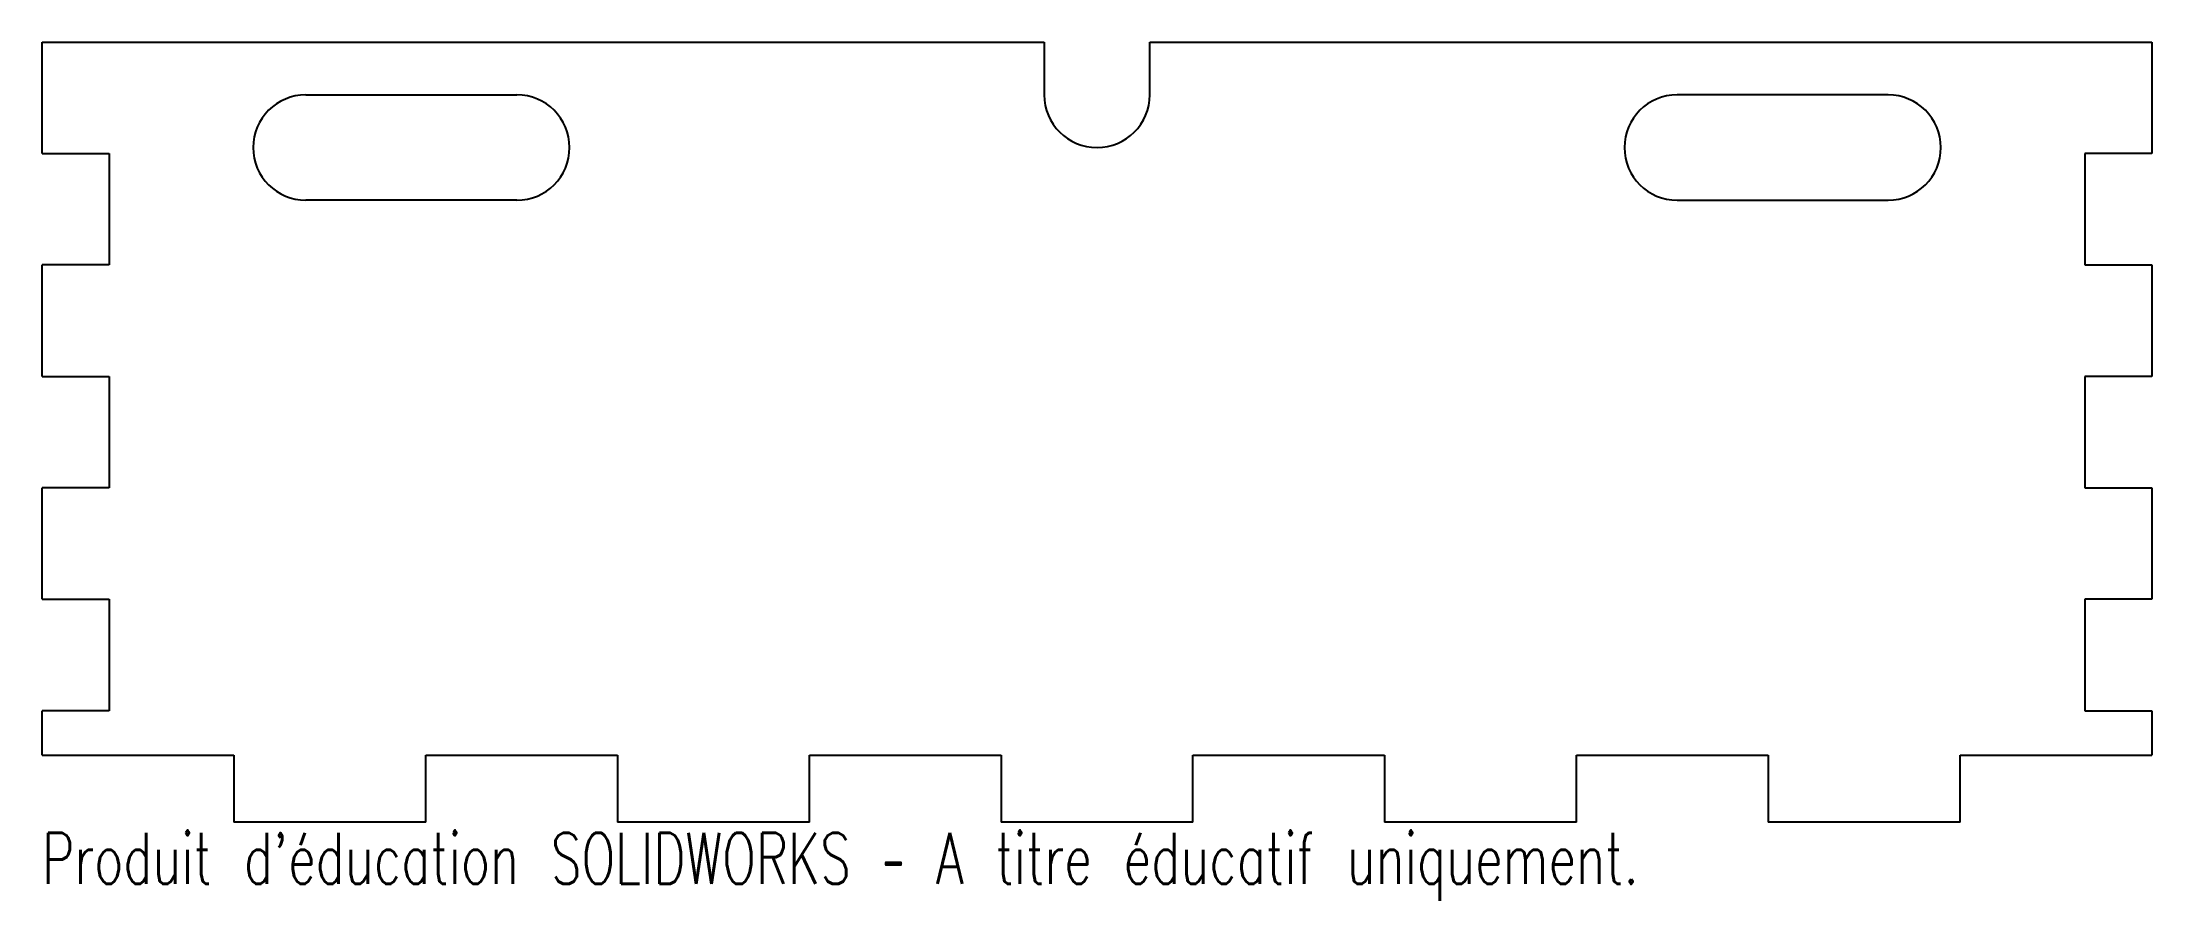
# Model space of a CAD drawing. Header units: millimetres. Extents: x -100 to 100, y -81 to 0.
import ezdxf

# ---------------------------------------------------------------- set-up
doc = ezdxf.new("R2010")
doc.units = ezdxf.units.MM
doc.styles.add('SLDTEXTSTYLE0', font='TXT', dxfattribs={"width": 0.7, "bigfont": 'bigfont'})

msp = doc.modelspace()

# ---------------------------------------------------------------- linework, layer by layer
at = {"color": 7, "linetype": 'Continuous', "lineweight": 25}
for p, q in [((-100, 0), (-5, 0)), ((-100, -10.57), (-100, 0)), ((-5, 0), (-5, -5)), ((5, -5), (5, 0)), ((5, 0), (100, 0)), ((100, 0), (100, -10.57)), ((-75, -5), (-55, -5)), ((75, -5), (55, -5)), ((-100, -10.57), (-93.65, -10.57)), ((-93.65, -10.57), (-93.65, -21.14)), ((93.65, -10.57), (93.65, -21.14)), ((100, -10.57), (93.65, -10.57)), ((-55, -15), (-75, -15)), ((55, -15), (75, -15)), ((-93.65, -21.14), (-100, -21.14)), ((-100, -31.71), (-100, -21.14)), ((93.65, -21.14), (100, -21.14)), ((100, -21.14), (100, -31.71)), ((-100, -31.71), (-93.65, -31.71)), ((-93.65, -31.71), (-93.65, -42.29)), ((93.65, -31.71), (93.65, -42.29)), ((100, -31.71), (93.65, -31.71)), ((-93.65, -42.29), (-100, -42.29)), ((-100, -52.86), (-100, -42.29)), ((93.65, -42.29), (100, -42.29)), ((100, -42.29), (100, -52.86)), ((-100, -52.86), (-93.65, -52.86)), ((-93.65, -52.86), (-93.65, -63.43)), ((93.65, -52.86), (93.65, -63.43)), ((100, -52.86), (93.65, -52.86)), ((-93.65, -63.43), (-100, -63.43)), ((-100, -67.65), (-100, -63.43)), ((93.65, -63.43), (100, -63.43)), ((100, -63.43), (100, -67.65)), ((-100, -67.65), (-81.82, -67.65)), ((-81.82, -67.65), (-81.82, -74)), ((-63.64, -74), (-63.64, -67.65)), ((-63.64, -67.65), (-45.45, -67.65)), ((-45.45, -67.65), (-45.45, -74)), ((-27.27, -74), (-27.27, -67.65)), ((-27.27, -67.65), (-9.09, -67.65)), ((-9.09, -67.65), (-9.09, -74)), ((9.09, -74), (9.09, -67.65)), ((9.09, -67.65), (27.27, -67.65)), ((27.27, -67.65), (27.27, -74)), ((45.45, -74), (45.45, -67.65)), ((45.45, -67.65), (63.64, -67.65)), ((63.64, -67.65), (63.64, -74)), ((81.82, -74), (81.82, -67.65)), ((81.82, -67.65), (100, -67.65)), ((-63.64, -74), (-81.82, -74)), ((-27.27, -74), (-45.45, -74)), ((9.09, -74), (-9.09, -74)), ((45.45, -74), (27.27, -74)), ((81.82, -74), (63.64, -74))]:
    msp.add_line(p, q, dxfattribs=at)
for centre, start, end in [((-75, -10), 90, 270), ((-55, -10), 270, 90), ((0, -5), 180, 0), ((55, -10), 90, 270), ((75, -10), 270, 90)]:
    msp.add_arc(centre, 5, start, end, dxfattribs=at)

# ---------------------------------------------------------------- texts
at = {"color": 7, "linetype": 'Continuous', "insert": (-100, -75.02), "char_height": 4.8336, "attachment_point": 1, "style": 'SLDTEXTSTYLE0'}
msp.add_mtext("Produit d'éducation SOLIDWORKS – A titre éducatif uniquement.", dxfattribs=at)

doc.saveas('drawing.dxf')
